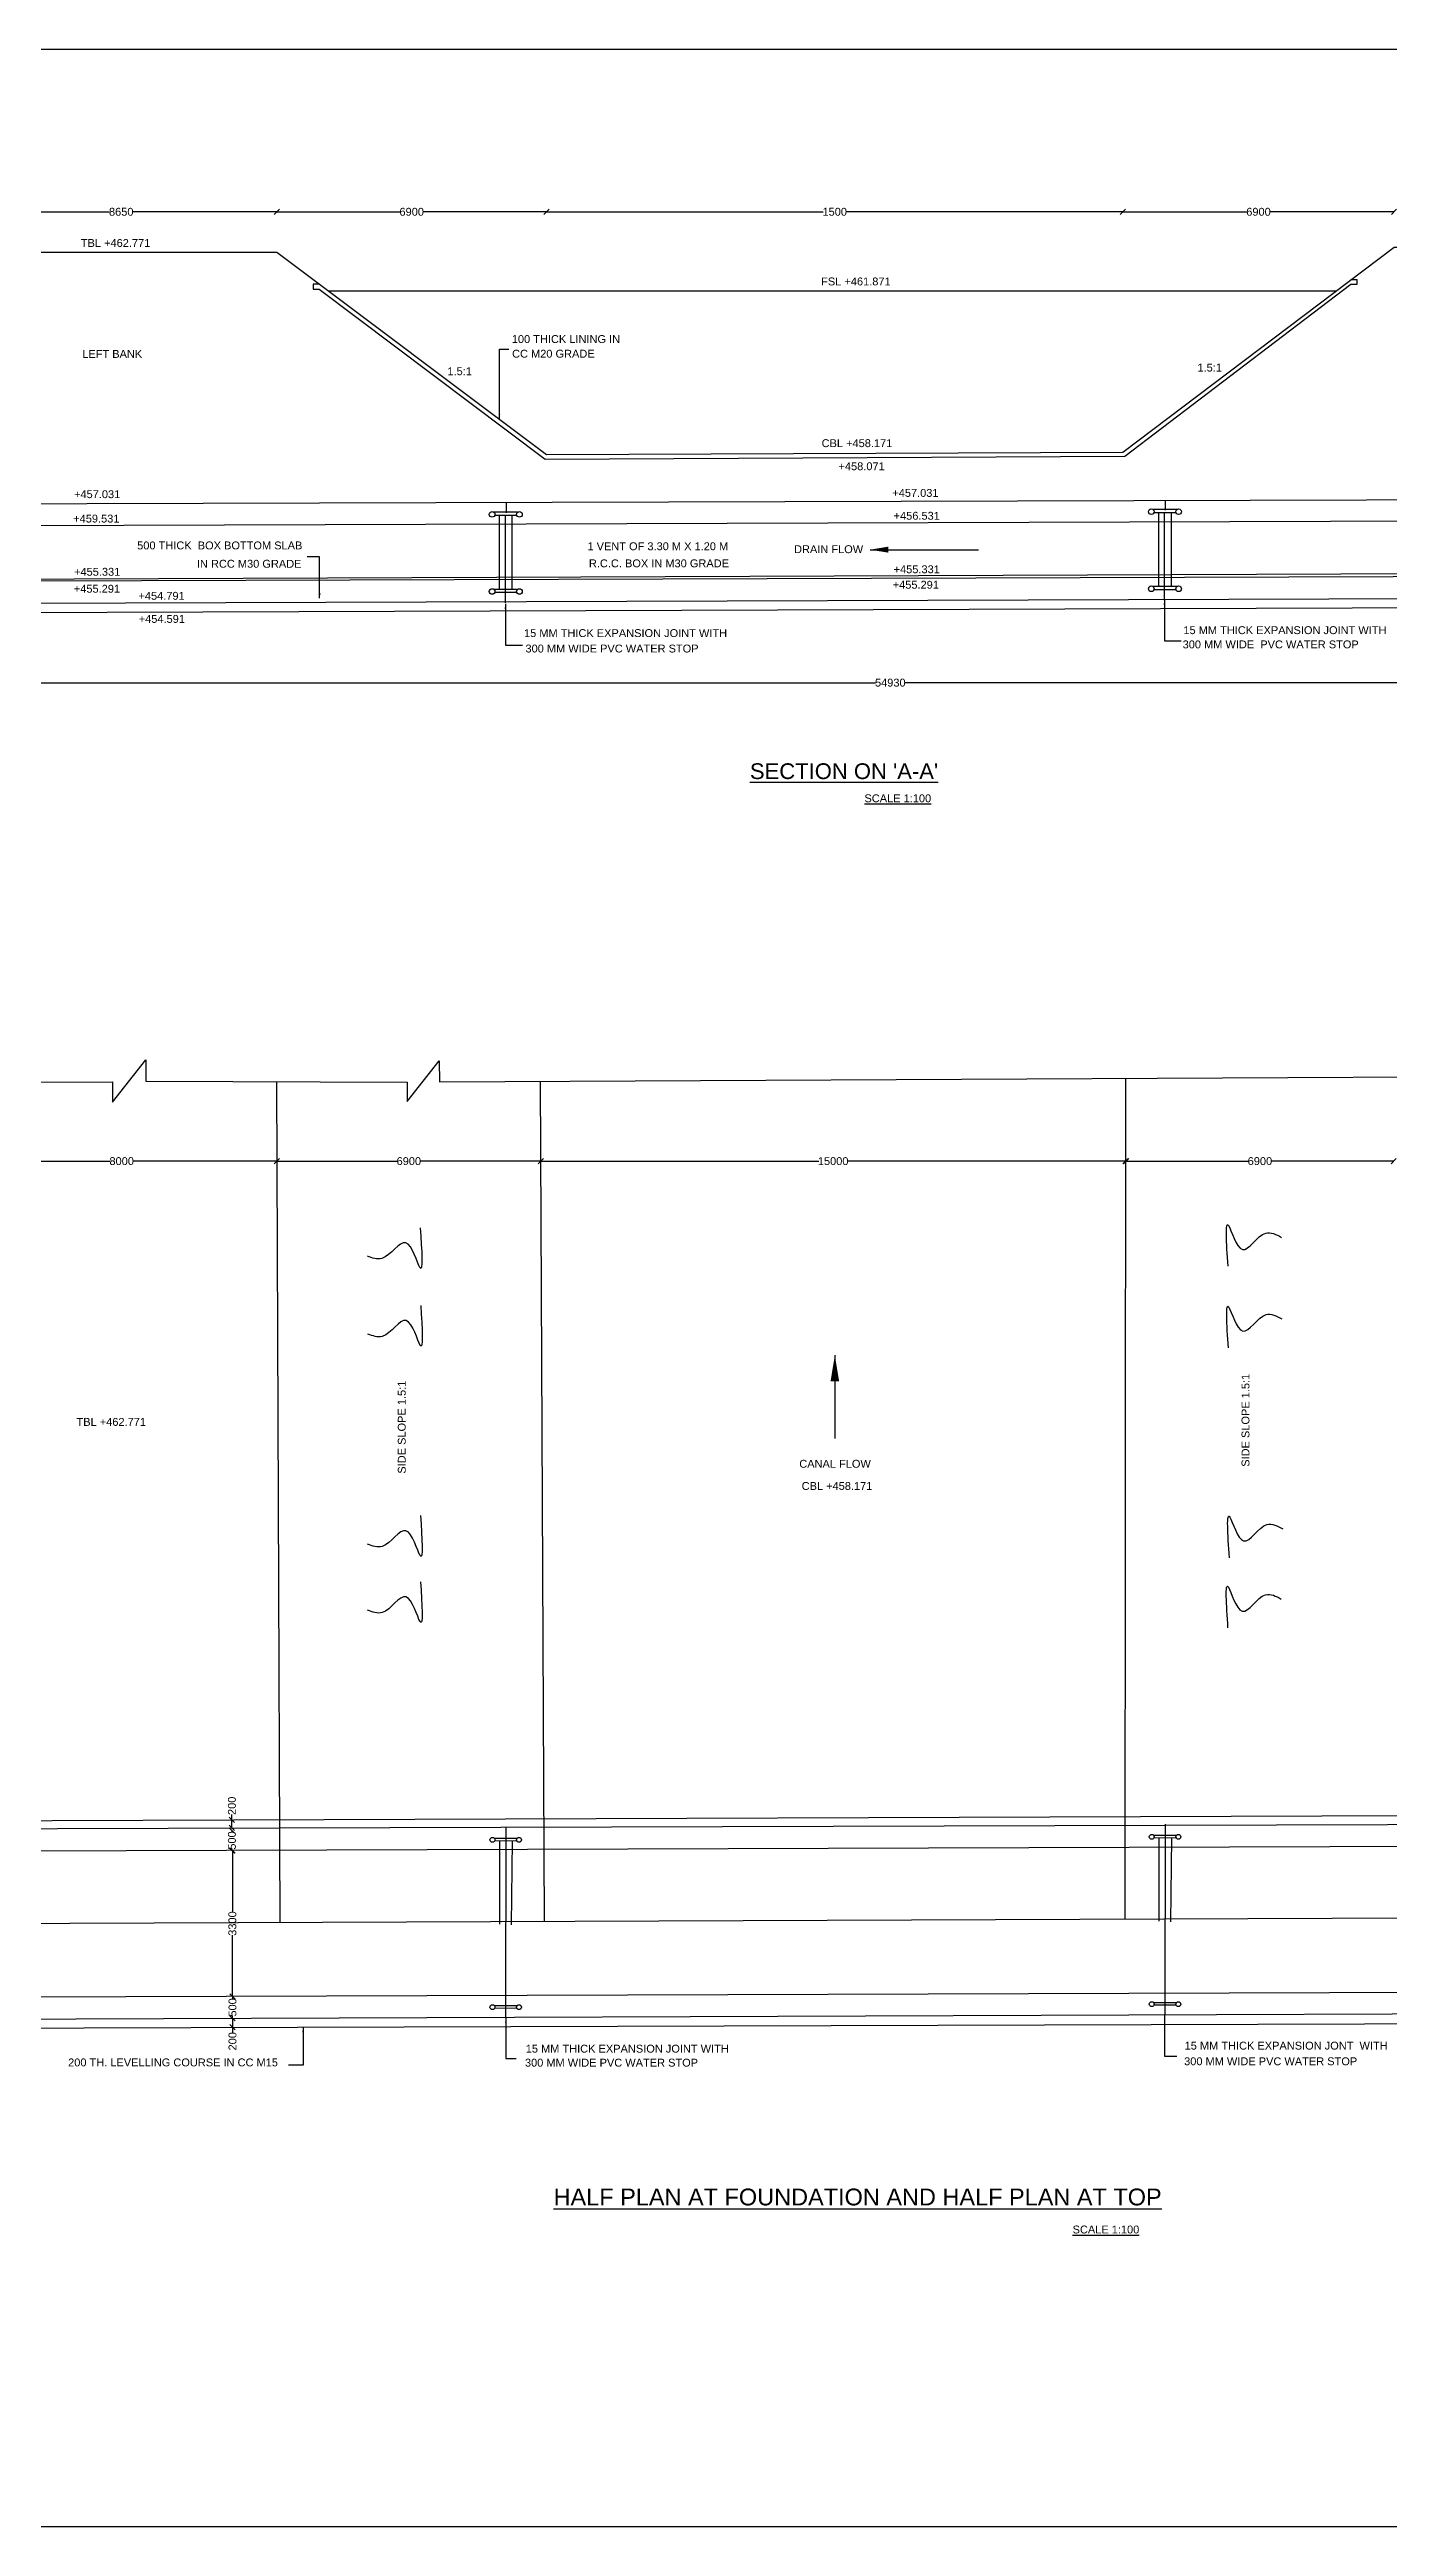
# Model space of a CAD drawing. Header units: millimetres. Extents: x 5124 to 5520663, y 2311 to 89140039.
# Drawn here: x 2766491 to 2791974, y 44533255 to 44580420 of the extents above; entities that cross this region are included whole.
import ezdxf

# ---------------------------------------------------------------- set-up
doc = ezdxf.new("R2010")
doc.units = ezdxf.units.MM
doc.header["$MEASUREMENT"] = 0
for name, color, linetype in [('DIMENSION', 7, 'Continuous'), ('DRAWING', 2, 'Continuous'), ('TEXT', 1, 'Continuous')]:
    doc.layers.add(name, color=color, linetype=linetype)
doc.styles.get("Standard").update_dxf_attribs({"font": 'arial.ttf', "height": 150})
doc.dimstyles.get("Standard").update_dxf_attribs({"dimtxt": 80, "dimasz": 100, "dimexe": 0.18, "dimexo": 0.0625, "dimgap": 0.09, "dimtad": 0, "dimdec": 0, "dimzin": 0, "dimdsep": 46, "dimtxsty": 'Standard', "dimblk": 'OBLIQUE', "dimcen": 0.09, "dimse1": 1, "dimse2": 1, "dimadec": 0, "dimazin": 0, "dimtfac": 1, "dimtdec": 0, "dimtofl": 0, "dimtmove": 0, "dimatfit": 3, "dimfxl": 0, "dimtolj": 1, "dimtzin": 0, "dimarcsym": 0})

# ---------------------------------------------------------------- blocks, each defined once
blk = doc.blocks.new('_Oblique')
at = {"color": 0, "linetype": 'ByBlock', "lineweight": -2}
blk.add_line((-0.5, -0.5), (0.5, 0.5), dxfattribs=at)
blk = doc.blocks.new('*D7')
at = {"layer": 'Defpoints', "color": 0, "transparency": 16777216}
for p in [(2770818, 44577330), (2764892, 44576561), (2770818, 44576561)]:
    blk.add_point(p, dxfattribs=at)
at = {"layer": 'DIMENSION', "color": 0, "lineweight": -2, "transparency": 16777216}
for p, q in [((2764892, 44577330), (2767631, 44577330)), ((2770818, 44577330), (2768079, 44577330))]:
    blk.add_line(p, q, dxfattribs=at)
at = {"layer": 'DIMENSION', "color": 0, "lineweight": -2, "transparency": 16777216, "xscale": 100, "yscale": 100, "zscale": 100, "rotation": 180}
blk.add_blockref('_Oblique', (2764892, 44577330), dxfattribs=at)
at = {"layer": 'DIMENSION', "color": 0, "lineweight": -2, "transparency": 16777216, "xscale": 100, "yscale": 100, "zscale": 100}
blk.add_blockref('_Oblique', (2770818, 44577330), dxfattribs=at)
at = {"layer": 'DIMENSION', "color": 0, "transparency": 16777216, "insert": (2767855, 44577330), "char_height": 150, "attachment_point": 5}
blk.add_mtext('\\A1;8650', dxfattribs=at)
blk = doc.blocks.new('*D8')
at = {"layer": 'Defpoints', "color": 0, "transparency": 16777216}
for p in [(2775949, 44577330), (2770818, 44576561), (2775949, 44572711)]:
    blk.add_point(p, dxfattribs=at)
at = {"layer": 'DIMENSION', "color": 0, "lineweight": -2, "transparency": 16777216}
for p, q in [((2770818, 44577330), (2773159, 44577330)), ((2775949, 44577330), (2773608, 44577330))]:
    blk.add_line(p, q, dxfattribs=at)
at = {"layer": 'DIMENSION', "color": 0, "lineweight": -2, "transparency": 16777216, "xscale": 100, "yscale": 100, "zscale": 100, "rotation": 180}
blk.add_blockref('_Oblique', (2770818, 44577330), dxfattribs=at)
at = {"layer": 'DIMENSION', "color": 0, "lineweight": -2, "transparency": 16777216, "xscale": 100, "yscale": 100, "zscale": 100}
blk.add_blockref('_Oblique', (2775949, 44577330), dxfattribs=at)
at = {"layer": 'DIMENSION', "color": 0, "transparency": 16777216, "insert": (2773384, 44577330), "char_height": 150, "attachment_point": 5}
blk.add_mtext('\\A1;6900', dxfattribs=at)
blk = doc.blocks.new('*D9')
at = {"layer": 'Defpoints', "color": 0, "transparency": 16777216}
for p in [(2786921, 44577330), (2775949, 44572711), (2786921, 44572753)]:
    blk.add_point(p, dxfattribs=at)
at = {"layer": 'DIMENSION', "color": 0, "lineweight": -2, "transparency": 16777216}
for p, q in [((2775949, 44577330), (2781218, 44577330)), ((2786921, 44577330), (2781652, 44577330))]:
    blk.add_line(p, q, dxfattribs=at)
at = {"layer": 'DIMENSION', "color": 0, "lineweight": -2, "transparency": 16777216, "xscale": 100, "yscale": 100, "zscale": 100, "rotation": 180}
blk.add_blockref('_Oblique', (2775949, 44577330), dxfattribs=at)
at = {"layer": 'DIMENSION', "color": 0, "lineweight": -2, "transparency": 16777216, "xscale": 100, "yscale": 100, "zscale": 100}
blk.add_blockref('_Oblique', (2786921, 44577330), dxfattribs=at)
at = {"layer": 'DIMENSION', "color": 0, "transparency": 16777216, "insert": (2781435, 44577330), "char_height": 150, "attachment_point": 5}
blk.add_mtext('\\A1;1500', dxfattribs=at)
blk = doc.blocks.new('*D10')
at = {"layer": 'Defpoints', "color": 0, "transparency": 16777216}
for p in [(2792080, 44577330), (2792080, 44576656), (2786921, 44572753)]:
    blk.add_point(p, dxfattribs=at)
at = {"layer": 'DIMENSION', "color": 0, "lineweight": -2, "transparency": 16777216}
for p, q in [((2786921, 44577330), (2789276, 44577330)), ((2792080, 44577330), (2789725, 44577330))]:
    blk.add_line(p, q, dxfattribs=at)
at = {"layer": 'DIMENSION', "color": 0, "lineweight": -2, "transparency": 16777216, "xscale": 100, "yscale": 100, "zscale": 100, "rotation": 180}
blk.add_blockref('_Oblique', (2786921, 44577330), dxfattribs=at)
at = {"layer": 'DIMENSION', "color": 0, "lineweight": -2, "transparency": 16777216, "xscale": 100, "yscale": 100, "zscale": 100}
blk.add_blockref('_Oblique', (2792080, 44577330), dxfattribs=at)
at = {"layer": 'DIMENSION', "color": 0, "transparency": 16777216, "insert": (2789501, 44577330), "char_height": 150, "attachment_point": 5}
blk.add_mtext('\\A1;6900', dxfattribs=at)
blk = doc.blocks.new('*D27')
at = {"layer": 'Defpoints', "color": 0, "transparency": 16777216}
for p in [(2760291, 44569684), (2800391, 44569821), (2760291, 44568364)]:
    blk.add_point(p, dxfattribs=at)
at = {"layer": 'DIMENSION', "color": 0, "lineweight": -2, "transparency": 16777216}
for p, q in [((2760291, 44568364), (2782210, 44568364)), ((2800391, 44568364), (2782775, 44568364))]:
    blk.add_line(p, q, dxfattribs=at)
at = {"layer": 'DIMENSION', "color": 0, "lineweight": -2, "transparency": 16777216, "xscale": 100, "yscale": 100, "zscale": 100, "rotation": 180}
blk.add_blockref('_Oblique', (2760291, 44568364), dxfattribs=at)
at = {"layer": 'DIMENSION', "color": 0, "lineweight": -2, "transparency": 16777216, "xscale": 100, "yscale": 100, "zscale": 100}
blk.add_blockref('_Oblique', (2800391, 44568364), dxfattribs=at)
at = {"layer": 'DIMENSION', "color": 0, "transparency": 16777216, "insert": (2782493, 44568364), "char_height": 150, "attachment_point": 5}
blk.add_mtext('\\A1;54930', dxfattribs=at)
blk = doc.blocks.new('*D29')
at = {"layer": 'Defpoints', "color": 0, "transparency": 16777216}
for p in [(2764911, 44559253), (2770817, 44559276), (2770817, 44559253)]:
    blk.add_point(p, dxfattribs=at)
at = {"layer": 'DIMENSION', "color": 0, "lineweight": -2, "transparency": 16777216}
for p, q in [((2764911, 44559253), (2767640, 44559253)), ((2770817, 44559253), (2768088, 44559253))]:
    blk.add_line(p, q, dxfattribs=at)
at = {"layer": 'DIMENSION', "color": 0, "lineweight": -2, "transparency": 16777216, "xscale": 100, "yscale": 100, "zscale": 100, "rotation": 180}
blk.add_blockref('_Oblique', (2764911, 44559253), dxfattribs=at)
at = {"layer": 'DIMENSION', "color": 0, "lineweight": -2, "transparency": 16777216, "xscale": 100, "yscale": 100, "zscale": 100}
blk.add_blockref('_Oblique', (2770817, 44559253), dxfattribs=at)
at = {"layer": 'DIMENSION', "color": 0, "transparency": 16777216, "insert": (2767864, 44559253), "char_height": 150, "attachment_point": 5}
blk.add_mtext('\\A1;8000', dxfattribs=at)
blk = doc.blocks.new('*D30')
at = {"layer": 'Defpoints', "color": 0, "transparency": 16777216}
for p in [(2770817, 44559253), (2775841, 44559278), (2775841, 44559253)]:
    blk.add_point(p, dxfattribs=at)
at = {"layer": 'DIMENSION', "color": 0, "lineweight": -2, "transparency": 16777216}
for p, q in [((2770817, 44559253), (2773105, 44559253)), ((2775841, 44559253), (2773553, 44559253))]:
    blk.add_line(p, q, dxfattribs=at)
at = {"layer": 'DIMENSION', "color": 0, "lineweight": -2, "transparency": 16777216, "xscale": 100, "yscale": 100, "zscale": 100, "rotation": 180}
blk.add_blockref('_Oblique', (2770817, 44559253), dxfattribs=at)
at = {"layer": 'DIMENSION', "color": 0, "lineweight": -2, "transparency": 16777216, "xscale": 100, "yscale": 100, "zscale": 100}
blk.add_blockref('_Oblique', (2775841, 44559253), dxfattribs=at)
at = {"layer": 'DIMENSION', "color": 0, "transparency": 16777216, "insert": (2773329, 44559253), "char_height": 150, "attachment_point": 5}
blk.add_mtext('\\A1;6900', dxfattribs=at)
blk = doc.blocks.new('*D31')
at = {"layer": 'Defpoints', "color": 0, "transparency": 16777216}
for p in [(2775841, 44559253), (2786969, 44559253), (2786969, 44559241)]:
    blk.add_point(p, dxfattribs=at)
at = {"layer": 'DIMENSION', "color": 0, "lineweight": -2, "transparency": 16777216}
for p, q in [((2775841, 44559253), (2781130, 44559253)), ((2786969, 44559253), (2781680, 44559253))]:
    blk.add_line(p, q, dxfattribs=at)
at = {"layer": 'DIMENSION', "color": 0, "lineweight": -2, "transparency": 16777216, "xscale": 100, "yscale": 100, "zscale": 100, "rotation": 180}
blk.add_blockref('_Oblique', (2775841, 44559253), dxfattribs=at)
at = {"layer": 'DIMENSION', "color": 0, "lineweight": -2, "transparency": 16777216, "xscale": 100, "yscale": 100, "zscale": 100}
blk.add_blockref('_Oblique', (2786969, 44559253), dxfattribs=at)
at = {"layer": 'DIMENSION', "color": 0, "transparency": 16777216, "insert": (2781405, 44559253), "char_height": 150, "attachment_point": 5}
blk.add_mtext('\\A1;15000', dxfattribs=at)
blk = doc.blocks.new('*D32')
at = {"layer": 'Defpoints', "color": 0, "transparency": 16777216}
for p in [(2786982, 44559266), (2792074, 44559269), (2792074, 44559253)]:
    blk.add_point(p, dxfattribs=at)
at = {"layer": 'DIMENSION', "color": 0, "lineweight": -2, "transparency": 16777216}
for p, q in [((2786982, 44559253), (2789304, 44559253)), ((2792074, 44559253), (2789752, 44559253))]:
    blk.add_line(p, q, dxfattribs=at)
at = {"layer": 'DIMENSION', "color": 0, "lineweight": -2, "transparency": 16777216, "xscale": 100, "yscale": 100, "zscale": 100, "rotation": 180}
blk.add_blockref('_Oblique', (2786982, 44559253), dxfattribs=at)
at = {"layer": 'DIMENSION', "color": 0, "lineweight": -2, "transparency": 16777216, "xscale": 100, "yscale": 100, "zscale": 100}
blk.add_blockref('_Oblique', (2792074, 44559253), dxfattribs=at)
at = {"layer": 'DIMENSION', "color": 0, "transparency": 16777216, "insert": (2789528, 44559253), "char_height": 150, "attachment_point": 5}
blk.add_mtext('\\A1;6900', dxfattribs=at)
blk = doc.blocks.new('*D38')
at = {"layer": 'Defpoints', "color": 0, "transparency": 16777216}
for p in [(2769962, 44546557), (2770055, 44546712), (2770055, 44546557)]:
    blk.add_point(p, dxfattribs=at)
at = {"layer": 'DIMENSION', "color": 0, "lineweight": -2, "transparency": 16777216}
for p, q in [((2769962, 44546712), (2769962, 44546812)), ((2769962, 44546557), (2769962, 44546712))]:
    blk.add_line(p, q, dxfattribs=at)
at = {"layer": 'DIMENSION', "color": 0, "lineweight": -2, "transparency": 16777216, "xscale": 100, "yscale": 100, "zscale": 100}
for p, rotation in [((2769962, 44546712), 90), ((2769962, 44546557), 270)]:
    blk.add_blockref('_Oblique', p, dxfattribs=dict(at, rotation=rotation))
at = {"layer": 'DIMENSION', "color": 0, "transparency": 16777216, "insert": (2769962, 44546978), "char_height": 150, "attachment_point": 5, "rotation": 90}
blk.add_mtext('\\A1;200', dxfattribs=at)
blk = doc.blocks.new('*D39')
at = {"layer": 'Defpoints', "color": 0, "transparency": 16777216}
for p in [(2770012, 44546507), (2769962, 44546126), (2770013, 44546126)]:
    blk.add_point(p, dxfattribs=at)
at = {"layer": 'DIMENSION', "color": 0, "lineweight": -2, "transparency": 16777216}
for p, q in [((2769962, 44546507), (2769962, 44546482)), ((2769962, 44546126), (2769962, 44546151))]:
    blk.add_line(p, q, dxfattribs=at)
at = {"layer": 'DIMENSION', "color": 0, "lineweight": -2, "transparency": 16777216, "xscale": 100, "yscale": 100, "zscale": 100}
for p, rotation in [((2769962, 44546507), 90), ((2769962, 44546126), 270)]:
    blk.add_blockref('_Oblique', p, dxfattribs=dict(at, rotation=rotation))
at = {"layer": 'DIMENSION', "color": 0, "transparency": 16777216, "insert": (2769962, 44546317), "char_height": 150, "attachment_point": 5, "rotation": 90}
blk.add_mtext('\\A1;500', dxfattribs=at)
blk = doc.blocks.new('*D40')
at = {"layer": 'Defpoints', "color": 0, "transparency": 16777216}
for p in [(2769962, 44546126), (2769971, 44543347), (2769971, 44543347)]:
    blk.add_point(p, dxfattribs=at)
at = {"layer": 'DIMENSION', "color": 0, "lineweight": -2, "transparency": 16777216}
for p, q in [((2769971, 44546126), (2769971, 44544960)), ((2769971, 44543347), (2769971, 44544513))]:
    blk.add_line(p, q, dxfattribs=at)
at = {"layer": 'DIMENSION', "color": 0, "lineweight": -2, "transparency": 16777216, "xscale": 100, "yscale": 100, "zscale": 100}
for p, rotation in [((2769971, 44546126), 90), ((2769971, 44543347), 270)]:
    blk.add_blockref('_Oblique', p, dxfattribs=dict(at, rotation=rotation))
at = {"layer": 'DIMENSION', "color": 0, "transparency": 16777216, "insert": (2769971, 44544736), "char_height": 150, "attachment_point": 5, "rotation": 90}
blk.add_mtext('\\A1;3300', dxfattribs=at)
blk = doc.blocks.new('*D41')
at = {"layer": 'Defpoints', "color": 0, "transparency": 16777216}
for p in [(2769971, 44543347), (2769973, 44542931), (2769973, 44542931)]:
    blk.add_point(p, dxfattribs=at)
at = {"layer": 'DIMENSION', "color": 0, "lineweight": -2, "transparency": 16777216}
for p, q in [((2769973, 44543347), (2769973, 44543304)), ((2769973, 44542931), (2769973, 44542973))]:
    blk.add_line(p, q, dxfattribs=at)
at = {"layer": 'DIMENSION', "color": 0, "lineweight": -2, "transparency": 16777216, "xscale": 100, "yscale": 100, "zscale": 100}
for p, rotation in [((2769973, 44543347), 90), ((2769973, 44542931), 270)]:
    blk.add_blockref('_Oblique', p, dxfattribs=dict(at, rotation=rotation))
at = {"layer": 'DIMENSION', "color": 0, "transparency": 16777216, "insert": (2769973, 44543139), "char_height": 150, "attachment_point": 5, "rotation": 90}
blk.add_mtext('\\A1;500', dxfattribs=at)
blk = doc.blocks.new('*D42')
at = {"layer": 'Defpoints', "color": 0, "transparency": 16777216}
for p in [(2769973, 44542931), (2769973, 44542761), (2769973, 44542761)]:
    blk.add_point(p, dxfattribs=at)
at = {"layer": 'DIMENSION', "color": 0, "lineweight": -2, "transparency": 16777216}
for p, q in [((2769973, 44542931), (2769973, 44542761)), ((2769973, 44542761), (2769973, 44542661))]:
    blk.add_line(p, q, dxfattribs=at)
at = {"layer": 'DIMENSION', "color": 0, "lineweight": -2, "transparency": 16777216, "xscale": 100, "yscale": 100, "zscale": 100}
for p, rotation in [((2769973, 44542931), 90), ((2769973, 44542761), 270)]:
    blk.add_blockref('_Oblique', p, dxfattribs=dict(at, rotation=rotation))
at = {"layer": 'DIMENSION', "color": 0, "transparency": 16777216, "insert": (2769973, 44542494), "char_height": 150, "attachment_point": 5, "rotation": 90}
blk.add_mtext('\\A1;200', dxfattribs=at)

msp = doc.modelspace()

# ---------------------------------------------------------------- linework, layer by layer
at = {"layer": 'DIMENSION', "color": 0}
msp.add_lwpolyline([(2828029.8, 44580420.2), (2744369.9, 44580420.2), (2744369.9, 44533255.4), (2828029.8, 44533255.4)], close=True, dxfattribs=at)
for points in [[(2771798.8, 44575825), (2790979.1, 44575823.5)], [(2775179.2, 44571779.9), (2775179.2, 44571600.4)], [(2787726, 44571830.8), (2787726, 44571651.4)], [(2775399.6, 44571610.2), (2774948, 44571610.2)], [(2775389, 44571546.9), (2774962.4, 44571546.9)], [(2775051.3, 44571543.9), (2775051.3, 44570152.3)], [(2775167.8, 44569884.7), (2775167.8, 44571547.3)], [(2775289.8, 44571543.9), (2775289.8, 44570135.2)], [(2787946.4, 44571661.1), (2787494.8, 44571661.1)], [(2787935.9, 44571597.9), (2787509.2, 44571597.9)], [(2787598.1, 44571594.9), (2787598.1, 44570203.3)], [(2787714.7, 44569935.6), (2787714.7, 44571598.3)], [(2787836.6, 44571594.9), (2787836.6, 44570186.1)], [(2775399.6, 44570141.6), (2774948, 44570141.6)], [(2775389, 44570078.4), (2774962.4, 44570078.4)], [(2787946.4, 44570192.5), (2787494.8, 44570192.5)], [(2787935.9, 44570129.3), (2787509.2, 44570129.3)], [(2774952.3, 44546362.6), (2775391.1, 44546359.3)], [(2775385.5, 44546307.1), (2774963.3, 44546312.1)], [(2775056.9, 44546311), (2775056.9, 44544721.9)], [(2775176.5, 44542950.8), (2775181.1, 44546572.5)], [(2775286, 44544713.6), (2775304.9, 44546308)], [(2787501.3, 44546420.2), (2787940.1, 44546416.9)], [(2787509.2, 44546371.6), (2787948, 44546368.4)], [(2787605.9, 44546368.5), (2787605.9, 44544779.5)], [(2787725.5, 44543008.4), (2787730.1, 44546630.1)], [(2787835, 44544771.2), (2787853.9, 44546365.6)], [(2774952.3, 44543176.8), (2775391.1, 44543173.5)], [(2775385.5, 44543121.3), (2774963.3, 44543126.3)], [(2787501.3, 44543234.4), (2787940.1, 44543231.1)], [(2787934.5, 44543178.8), (2787512.3, 44543183.9)]]:
    msp.add_lwpolyline(points, dxfattribs=at)
for centre, radius in [((2774914.4, 44571569), 53.8), ((2775434.2, 44571569), 53.8), ((2787461.2, 44571620), 53.8), ((2787981, 44571620), 53.8), ((2774914.4, 44570100.4), 53.8), ((2775434.2, 44570100.4), 53.8), ((2787461.2, 44570151.4), 53.8), ((2787981, 44570151.4), 53.8), ((2774920, 44546329.1), 46.5), ((2775426.4, 44546329.1), 46.5), ((2787469, 44546386.7), 46.5), ((2787975.4, 44546386.7), 46.5), ((2774920, 44543143.3), 46.5), ((2775426.4, 44543143.3), 46.5), ((2787469, 44543200.9), 46.5), ((2787975.4, 44543200.9), 46.5)]:
    msp.add_circle(centre, radius, dxfattribs=at)
for points in [[(2788922.1, 44557251.9), (2788932.4, 44558025.2), (2789193.9, 44557571.5), (2789637.7, 44557884.3), (2789937, 44557801.8)], [(2773546.5, 44557986.5), (2773537.7, 44557227.6), (2773270.8, 44557699.3), (2772816.1, 44557400.5), (2772540.4, 44557444.4)], [(2773554.8, 44556503.1), (2773546, 44555744.2), (2773279.1, 44556215.9), (2772824.5, 44555917.1), (2772548.7, 44555961)], [(2788928.1, 44555699.1), (2788938.4, 44556472.3), (2789199.9, 44556018.7), (2789643.7, 44556331.4), (2789943, 44556248.9)], [(2773550.6, 44552503), (2773541.8, 44551744.1), (2773274.9, 44552215.9), (2772820.2, 44551917), (2772544.5, 44551960.9)], [(2788946.8, 44551702.3), (2788957.1, 44552475.5), (2789218.5, 44552021.9), (2789662.3, 44552334.6), (2789961.7, 44552252.1)], [(2773550.6, 44551243.2), (2773541.8, 44550484.3), (2773274.9, 44550956), (2772820.2, 44550657.2), (2772544.5, 44550701.1)], [(2788920.3, 44550365.4), (2788930.7, 44551138.6), (2789192.1, 44550685), (2789635.9, 44550997.7), (2789935.2, 44550915.2)]]:
    msp.add_spline(points, degree=3, dxfattribs=at)
at = {"layer": 'DRAWING', "color": 0}
for points in [[(2744451.4, 44572027.9), (2757019.6, 44572071.6), (2760279.3, 44574140.3), (2760670, 44574140.3), (2764892.4, 44576560.8), (2770818.1, 44576560.8), (2775949.2, 44572711.1), (2786920.9, 44572753.3), (2792080.1, 44576656.5), (2795785.6, 44576656.5), (2800012.8, 44574299.2), (2800396.5, 44574299.2), (2802142.3, 44573098.4), (2813706.2, 44573165.7), (2813706.2, 44574002), (2813706.2, 44572657), (2813540.2, 44572657), (2813880.4, 44572305.9), (2813714.6, 44572305.9), (2813714.6, 44570794)], [(2771625.4, 44575955.1), (2771511, 44575955.1), (2771511, 44575859.3), (2771622.6, 44575859.3), (2775927.1, 44572622.3), (2786955.9, 44572679.2), (2791255.2, 44575952.8), (2791381, 44575952.8), (2791381, 44576034.2), (2791258, 44576034.5)], [(2813714.6, 44571885.3), (2804747.8, 44571815.9), (2803929.6, 44570483.7), (2744451.4, 44570246.1)], [(2760249, 44571730.8), (2762762.7, 44571764), (2800414.3, 44571872)], [(2804784.4, 44571740.7), (2803971.9, 44570420.1), (2760291.2, 44570276), (2760291.2, 44569683.7), (2800391.2, 44569820.6), (2800389.3, 44570408.3)], [(2800390.7, 44569983.4), (2760291.2, 44569853.2)], [(2744451.4, 44560678.7), (2750601.2, 44560678.7), (2750601.2, 44560308.3), (2751227, 44561098.7), (2751227, 44560702.4), (2767688.3, 44560762.3), (2767689.7, 44560377.9), (2768326.1, 44561183.1), (2768324.6, 44560775.6), (2773298.4, 44560758), (2773297.1, 44560386.6), (2773905.1, 44561161.4), (2773915.7, 44560766.1), (2798750.6, 44560890.5)], [(2770811.5, 44560766.8), (2770873.9, 44544752.5)], [(2775913.8, 44544772.1), (2775833.6, 44560775.7)], [(2786970.9, 44560831.5), (2786953.8, 44544815.1)], [(2752815.2, 44544682.2), (2752815.2, 44548811.2), (2752796.5, 44551950.2), (2754054.9, 44551957.7), (2754068.9, 44549593.4), (2757026.4, 44548491.1), (2760239.1, 44548243.2), (2763077.1, 44548238.2), (2763084.1, 44546685.4), (2797606.4, 44546814.9), (2797600.2, 44548482.5), (2800415.4, 44548491.5), (2802155.1, 44548954.1), (2803876.1, 44549944.1), (2803872.3, 44551472), (2805478.9, 44551476.1), (2805490.2, 44549018.8), (2813722.2, 44549074.3)], [(2800401.3, 44543450.4), (2760298.2, 44543313.8), (2753115.1, 44540571.9), (2753110.7, 44537781.5), (2753766.2, 44537780.4), (2753769.8, 44540031), (2757032, 44541261), (2760336.1, 44541547.7), (2762760.7, 44541556.1), (2760305.4, 44542866.9), (2760306.9, 44546528.1), (2762781.4, 44547877.7), (2762553.1, 44547877.7), (2760265.7, 44547877.7), (2757021.3, 44548133.2), (2753764.9, 44549359), (2753766.9, 44551612.6), (2753098.4, 44551613.2), (2753098.2, 44551463.4)], [(2760306.9, 44546528.1), (2800396.1, 44546647.8), (2800395.9, 44546704.4), (2797907.3, 44548103.1)], [(2800404.5, 44546225.5), (2760306.8, 44546094.4)], [(2802110.5, 44544874.1), (2744451.4, 44544649.7)], [(2754072.8, 44539795.2), (2757050.7, 44540922.5), (2760291.7, 44541195.7), (2763088.6, 44541202.7), (2763084.7, 44542739.1), (2797610.2, 44542848.4), (2797615.4, 44541216.4), (2800384.4, 44541225.1), (2802186.8, 44540764.4), (2803852.3, 44539844.3), (2803857.5, 44538333.6), (2805485.8, 44538339.3), (2805485.8, 44544851.1)], [(2753481.5, 44537780.9), (2753484.5, 44540272.7), (2760305.4, 44542866.9), (2760305.4, 44542893.7), (2800392.2, 44543047.6), (2800392.5, 44542990.2), (2804816.8, 44540491.3), (2804793.4, 44538666)]]:
    msp.add_lwpolyline(points, dxfattribs=at)
msp.add_lwpolyline([(2800436.7, 44571464.4), (2760248.9, 44571330.7, -0.7915542), (2760249, 44571730.8, -0.054355)], format="xyb", dxfattribs=at)

# ---------------------------------------------------------------- texts
at = {"layer": 'TEXT', "color": 0}
for s, height, p in [('TBL +462.771', 150, (2767086.2, 44576661.8)), ('FSL +461.871', 150, (2781176.7, 44575929)), ('LEFT BANK', 150, (2767113.6, 44574549.3)), ('CC M20 GRADE', 150, (2775294.1, 44574553.5)), ('100 THICK LINING IN', 150, (2775289, 44574832.2)), ('1.5:1', 150, (2774063.3, 44574219.5)), ('1.5:1', 150, (2788338.7, 44574288.8)), ('CBL +458.171', 150, (2781185.7, 44572849.8)), ('+458.071', 150, (2781507, 44572409.8)), ('+457.031', 150, (2766956.7, 44571878.2)), ('+457.031', 150, (2782530.9, 44571902.9)), ('+459.531', 150, (2766941.5, 44571413.6)), ('+456.531', 150, (2782556, 44571467.3)), ('500 THICK  BOX BOTTOM SLAB', 150, (2768158.7, 44570902.5)), ('1 VENT OF 3.30 M X 1.20 M', 150, (2776728.8, 44570886.6)), ('DRAIN FLOW', 150, (2780661.2, 44570830.9)), ('+455.331', 150, (2766957, 44570400.5)), ('IN RCC M30 GRADE', 150, (2769295.6, 44570553.3)), ('R.C.C. BOX IN M30 GRADE', 150, (2776756.6, 44570561.3)), ('+455.331', 150, (2782556.2, 44570448.2)), ('+455.291', 150, (2766952.8, 44570077.9)), ('+454.791', 150, (2768182.9, 44569943.1)), ('+455.291', 150, (2782538.4, 44570154)), ('+454.591', 150, (2768187.6, 44569503.1)), ('15 MM THICK EXPANSION JOINT WITH', 150, (2788071.8, 44569288.9)), ('15 MM THICK EXPANSION JOINT WITH', 150, (2775521.6, 44569233.1)), ('300 MM WIDE PVC WATER STOP', 150, (2775549.2, 44568939.2)), ('300 MM WIDE  PVC WATER STOP', 150, (2788056.7, 44569018.1)), ("%%USECTION ON 'A-A'", 300, (2779820.9, 44566528.8)), ('%%USCALE 1:100', 150, (2782001, 44566087.2)), ('TBL +462.771', 150, (2767004, 44554213.1)), ('CANAL FLOW', 150, (2780760.4, 44553415)), ('CBL +458.171', 150, (2780805.7, 44552992.7)), ('200 TH. LEVELLING COURSE IN CC M15', 150, (2766844.4, 44542016.5)), ('300 MM WIDE PVC WATER STOP', 150, (2775539.3, 44542011.6)), ('15 MM THICK EXPANSION JOINT WITH', 150, (2775554.5, 44542278.2)), ('300 MM WIDE PVC WATER STOP', 150, (2788085.2, 44542037.7)), ('15 MM THICK EXPANSION JONT  WITH', 150, (2788094.8, 44542335.9)), ('%%UHALF PLAN AT FOUNDATION AND HALF PLAN AT TOP', 320, (2776084.3, 44539369.2)), ('%%USCALE 1:100', 150, (2785962.3, 44538834.9))]:
    msp.add_text(s, height=height, dxfattribs=at).set_placement(p)
for p in [(2773269.3, 44553302.7), (2789328.3, 44553433.7)]:
    msp.add_text('SIDE SLOPE 1.5:1', height=150, rotation=90, dxfattribs=at).set_placement(p)

# ---------------------------------------------------------------- dimensions: what is measured, and where the dimension line sits
at = {"layer": 'DIMENSION', "color": 0}
for base, p1, p2, text, picture, middle in [((2770818.1, 44577330.2), (2764892.4, 44576560.8), (2770818.1, 44576560.8), '8650', '*D7', (2767855.3, 44577330.2)), ((2775949.2, 44577330.2), (2770818.1, 44576560.8), (2775949.2, 44572711.1), '6900', '*D8', (2773383.6, 44577330.2)), ((2786920.9, 44577330.2), (2775949.2, 44572711.1), (2786920.9, 44572753.3), '1500', '*D9', (2781435.1, 44577330.2)), ((2792080.1, 44577330.2), (2786920.9, 44572753.3), (2792080.1, 44576656.5), '6900', '*D10', (2789500.5, 44577330.2)), ((2770817.3, 44559253.2), (2764910.5, 44559253.2), (2770817.3, 44559276.2), '8000', '*D29', (2767863.9, 44559253.2)), ((2775841.1, 44559253.2), (2770817.4, 44559253.2), (2775841.1, 44559278.4), '6900', '*D30', (2773329.3, 44559253.2)), ((2786969.2, 44559253.3), (2775841.2, 44559253.2), (2786969.2, 44559241.3), '15000', '*D31', (2781405.2, 44559253.3)), ((2792073.8, 44559253.3), (2786982, 44559266), (2792073.8, 44559268.8), '6900', '*D32', (2789527.9, 44559253.3))]:
    dim = msp.add_linear_dim(base=base, p1=p1, p2=p2, text=text, dimstyle='Standard', dxfattribs=at)
    dim.commit()
    dim.dimension.update_dxf_attribs({"geometry": picture, "text_midpoint": middle})
dim = msp.add_linear_dim(base=(2760291.2, 44568364), p1=(2800391.2, 44569820.6), p2=(2760291.2, 44569683.7), text='54930', dimstyle='Standard', dxfattribs=at)
dim.commit()
dim.dimension.update_dxf_attribs({"geometry": '*D27', "text_midpoint": (2782492.5, 44568364), "dimtype": 160})
dim = msp.add_linear_dim(base=(2769961.5, 44546557.2), p1=(2770054.9, 44546711.6), p2=(2770055.4, 44546557.2), angle=90, text='200', dimstyle='Standard', dxfattribs=at)
dim.commit()
dim.dimension.update_dxf_attribs({"geometry": '*D38', "text_midpoint": (2769961.5, 44546978.4), "dimtype": 160})
for base, p1, p2, text, picture, middle in [((2769961.5, 44546126.1), (2770011.5, 44546507.2), (2770012.8, 44546126.1), '500', '*D39', (2769961.5, 44546316.7)), ((2769971, 44543346.7), (2769961.5, 44546125.9), (2769971, 44543346.7), '3300', '*D40', (2769971, 44544736.3)), ((2769972.6, 44542930.8), (2769971, 44543346.7), (2769972.6, 44542930.8), '500', '*D41', (2769972.6, 44543138.8)), ((2769972.6, 44542760.9), (2769972.6, 44542930.8), (2769972.6, 44542760.9), '200', '*D42', (2769972.6, 44542494.1))]:
    dim = msp.add_linear_dim(base=base, p1=p1, p2=p2, angle=90, text=text, dimstyle='Standard', dxfattribs=at)
    dim.commit()
    dim.dimension.update_dxf_attribs({"geometry": picture, "text_midpoint": middle})

# ---------------------------------------------------------------- leaders
for points, override in [([(2775053.9, 44573382.8), (2775053.9, 44574713.1), (2775235.3, 44574713.1)], {"dimgap": 0.09, "dimtad": 0}), ([(2782108.4, 44570896.7), (2784172.7, 44570896.7)], {"dimasz": 350, "dimgap": 0.09, "dimtad": 0}), ([(2771631.9, 44569971), (2771631.9, 44570760.8), (2771396.6, 44570760.8)], {"dimgap": 0.09, "dimtad": 0}), ([(2787710.1, 44569942.2), (2787710.1, 44569162.8), (2788028.3, 44569162.8)], {"dimgap": 0.09, "dimtad": 0}), ([(2775167.1, 44569866.2), (2775167.1, 44569078.8), (2775492.1, 44569078.8)], {"dimgap": 0.09, "dimtad": 0}), ([(2781437.4, 44555558.2), (2781437.4, 44553972.6)], {"dimasz": 500, "dimgap": 0.09, "dimtad": 0}), ([(2787714.9, 44542998.9), (2787714.9, 44542211.9), (2787947.6, 44542211.9)], {"dimgap": 0.09, "dimtad": 0}), ([(2771316.6, 44542765.2), (2771316.6, 44542038.7), (2771041.5, 44542038.7)], {"dimgap": 0.09, "dimtad": 0}), ([(2775176.5, 44542950.8), (2775176.5, 44542166.6), (2775372.3, 44542166.6)], {"dimgap": 0.09, "dimtad": 0})]:
    msp.add_leader(points, dimstyle='Standard', override=override, dxfattribs=at)

doc.saveas('drawing.dxf')
